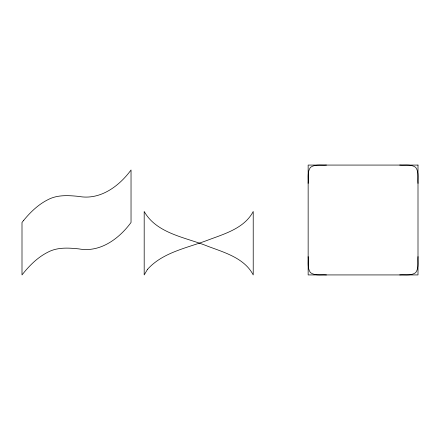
<?xml version="1.0" encoding="UTF-8"?>
<svg xmlns="http://www.w3.org/2000/svg" width="440" height="440" viewBox="0 0 440 440"><rect width="100%" height="100%" fill="white"/><g stroke="black" fill="none" stroke-linecap="round" stroke-linejoin="round"><path stroke-width="0.66" d="M308.149 183.381C308.583 178.118 307.087 171.908 310.437 167.36C314.985 164.01 321.189 165.512 326.458 165.072M418 256.619C417.566 261.882 419.062 268.092 415.712 272.641C411.164 275.99 404.954 274.489 399.691 274.929M399.691 165.072C404.954 165.512 411.164 164.01 415.712 167.36C419.062 171.908 417.566 178.118 418 183.381M326.458 274.929C321.189 274.489 314.985 275.99 310.437 272.641C307.087 268.092 308.583 261.882 308.149 256.619M147.51 269.335L144.188 274.929L144.188 211.475C156.778 233.816 185.95 237.347 207.614 246.191C224.246 252.472 244.376 257.956 253.22 274.929L253.22 211.475C244.376 228.443 224.246 233.926 207.614 240.213C187.038 248.05 162.899 252.23 147.51 269.335M23.76 220.253L22 222.464L22 274.929C29.112 265.876 37.466 257.428 47.85 252.203C57.371 247.077 68.453 247.836 78.826 248.886C100.078 252.835 119.103 238.766 131.032 222.464L131.032 170C119.103 186.302 100.078 200.371 78.826 196.422C68.453 195.371 57.371 194.612 47.85 199.738C38.313 204.523 30.487 212.08 23.76 220.253M418 165.072L308.149 165.072L308.149 274.929L418 274.929L418 165.072"/></g></svg>
